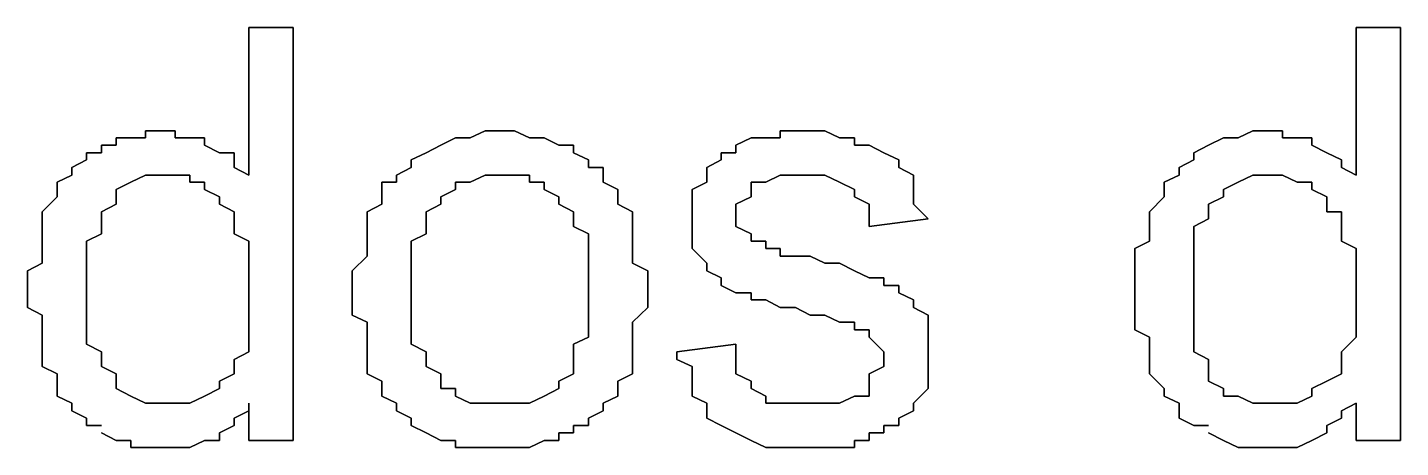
# Model space of a CAD drawing. Header units: metres. Extents: x 2.9 to 42.8, y 1.7 to 28.7.
# Drawn here: x 39.7016 to 40.0297, y 18.7872 to 18.8877 of the extents above; entities that cross this region are included whole.
import ezdxf

# ---------------------------------------------------------------- set-up
doc = ezdxf.new("R2010")
doc.units = ezdxf.units.M
doc.layers.add('GRIS', color=8, linetype='Continuous')

msp = doc.modelspace()

# ---------------------------------------------------------------- linework, layer by layer
at = {"layer": 'GRIS', "lineweight": -3}
for points in [[(39.7651, 18.8877), (39.7545, 18.8877), (39.7651, 18.8877)], [(39.7545, 18.8877), (39.7545, 18.8524), (39.7545, 18.8877)], [(39.7651, 18.7889), (39.7651, 18.8877), (39.7651, 18.7889)], [(40.0297, 18.8877), (40.0191, 18.8877), (40.0297, 18.8877)], [(40.0191, 18.8877), (40.0191, 18.8524), (40.0191, 18.8877)], [(40.0297, 18.7889), (40.0297, 18.8877), (40.0297, 18.7889)], [(39.7334, 18.863), (39.7298, 18.863), (39.7334, 18.863)], [(39.7298, 18.863), (39.7298, 18.8613), (39.7298, 18.863)], [(39.7369, 18.863), (39.7334, 18.863), (39.7369, 18.863)], [(39.7369, 18.8613), (39.7369, 18.863), (39.7369, 18.8613)], [(39.811, 18.863), (39.8074, 18.8613), (39.811, 18.863)], [(39.8145, 18.863), (39.811, 18.863), (39.8145, 18.863)], [(39.818, 18.863), (39.8145, 18.863), (39.818, 18.863)], [(39.8216, 18.8613), (39.818, 18.863), (39.8216, 18.8613)], [(39.8851, 18.863), (39.8815, 18.863), (39.8851, 18.863)], [(39.8815, 18.863), (39.8815, 18.8613), (39.8815, 18.863)], [(39.8886, 18.863), (39.8851, 18.863), (39.8886, 18.863)], [(39.8921, 18.863), (39.8886, 18.863), (39.8921, 18.863)], [(39.8956, 18.8613), (39.8921, 18.863), (39.8956, 18.8613)], [(39.9944, 18.863), (39.9909, 18.8613), (39.9944, 18.863)], [(39.9979, 18.863), (39.9944, 18.863), (39.9979, 18.863)], [(40.0015, 18.863), (39.9979, 18.863), (40.0015, 18.863)], [(40.0015, 18.8613), (40.0015, 18.863), (40.0015, 18.8613)], [(39.7228, 18.8595), (39.7193, 18.8595), (39.7228, 18.8595)], [(39.7193, 18.8595), (39.7193, 18.8577), (39.7193, 18.8595)], [(39.7263, 18.8613), (39.7228, 18.8613), (39.7263, 18.8613)], [(39.7228, 18.8613), (39.7228, 18.8595), (39.7228, 18.8613)], [(39.7298, 18.8613), (39.7263, 18.8613), (39.7298, 18.8613)], [(39.7404, 18.8613), (39.7369, 18.8613), (39.7404, 18.8613)], [(39.7439, 18.8613), (39.7404, 18.8613), (39.7439, 18.8613)], [(39.7439, 18.8595), (39.7439, 18.8613), (39.7439, 18.8595)], [(39.7475, 18.8577), (39.7439, 18.8595), (39.7475, 18.8577)], [(39.8004, 18.8595), (39.7969, 18.8577), (39.8004, 18.8595)], [(39.8039, 18.8613), (39.8004, 18.8595), (39.8039, 18.8613)], [(39.8074, 18.8613), (39.8039, 18.8613), (39.8074, 18.8613)], [(39.8251, 18.8613), (39.8216, 18.8613), (39.8251, 18.8613)], [(39.8286, 18.8595), (39.8251, 18.8613), (39.8286, 18.8595)], [(39.8321, 18.8595), (39.8286, 18.8595), (39.8321, 18.8595)], [(39.8321, 18.8577), (39.8321, 18.8595), (39.8321, 18.8577)], [(39.8745, 18.8613), (39.8709, 18.8595), (39.8745, 18.8613)], [(39.8709, 18.8595), (39.8709, 18.8577), (39.8709, 18.8595)], [(39.878, 18.8613), (39.8745, 18.8613), (39.878, 18.8613)], [(39.8815, 18.8613), (39.878, 18.8613), (39.8815, 18.8613)], [(39.8992, 18.8613), (39.8956, 18.8613), (39.8992, 18.8613)], [(39.8992, 18.8595), (39.8992, 18.8613), (39.8992, 18.8595)], [(39.9027, 18.8595), (39.8992, 18.8595), (39.9027, 18.8595)], [(39.9062, 18.8577), (39.9027, 18.8595), (39.9062, 18.8577)], [(39.9838, 18.8595), (39.9803, 18.8577), (39.9838, 18.8595)], [(39.9874, 18.8613), (39.9838, 18.8595), (39.9874, 18.8613)], [(39.9909, 18.8613), (39.9874, 18.8613), (39.9909, 18.8613)], [(40.005, 18.8613), (40.0015, 18.8613), (40.005, 18.8613)], [(40.0085, 18.8613), (40.005, 18.8613), (40.0085, 18.8613)], [(40.0085, 18.8595), (40.0085, 18.8613), (40.0085, 18.8595)], [(40.0121, 18.8577), (40.0085, 18.8595), (40.0121, 18.8577)], [(39.7157, 18.856), (39.7122, 18.8542), (39.7157, 18.856)], [(39.7193, 18.8577), (39.7157, 18.8577), (39.7193, 18.8577)], [(39.7157, 18.8577), (39.7157, 18.856), (39.7157, 18.8577)], [(39.751, 18.8577), (39.7475, 18.8577), (39.751, 18.8577)], [(39.751, 18.856), (39.751, 18.8577), (39.751, 18.856)], [(39.751, 18.8542), (39.751, 18.856), (39.751, 18.8542)], [(39.7969, 18.8577), (39.7933, 18.856), (39.7969, 18.8577)], [(39.7933, 18.856), (39.7933, 18.8542), (39.7933, 18.856)], [(39.8357, 18.856), (39.8321, 18.8577), (39.8357, 18.856)], [(39.8357, 18.8542), (39.8357, 18.856), (39.8357, 18.8542)], [(39.8674, 18.856), (39.8639, 18.8542), (39.8674, 18.856)], [(39.8709, 18.8577), (39.8674, 18.8577), (39.8709, 18.8577)], [(39.8674, 18.8577), (39.8674, 18.856), (39.8674, 18.8577)], [(39.9098, 18.856), (39.9062, 18.8577), (39.9098, 18.856)], [(39.9098, 18.8542), (39.9098, 18.856), (39.9098, 18.8542)], [(39.9803, 18.856), (39.9768, 18.8542), (39.9803, 18.856)], [(39.9803, 18.8577), (39.9803, 18.856), (39.9803, 18.8577)], [(40.0156, 18.856), (40.0121, 18.8577), (40.0156, 18.856)], [(40.0156, 18.8542), (40.0156, 18.856), (40.0156, 18.8542)], [(39.7122, 18.8542), (39.7122, 18.8524), (39.7122, 18.8542)], [(39.7545, 18.8524), (39.751, 18.8542), (39.7545, 18.8524)], [(39.7933, 18.8542), (39.7898, 18.8524), (39.7933, 18.8542)], [(39.8392, 18.8542), (39.8357, 18.8542), (39.8392, 18.8542)], [(39.8392, 18.8524), (39.8392, 18.8542), (39.8392, 18.8524)], [(39.8639, 18.8542), (39.8639, 18.8524), (39.8639, 18.8542)], [(39.9133, 18.8524), (39.9098, 18.8542), (39.9133, 18.8524)], [(39.9768, 18.8542), (39.9768, 18.8524), (39.9768, 18.8542)], [(40.0191, 18.8524), (40.0156, 18.8542), (40.0191, 18.8524)], [(39.7122, 18.8524), (39.7087, 18.8507), (39.7122, 18.8524)], [(39.7087, 18.8507), (39.7087, 18.8489), (39.7087, 18.8507)], [(39.7228, 18.8489), (39.7263, 18.8507), (39.7228, 18.8489)], [(39.7263, 18.8507), (39.7298, 18.8524), (39.7263, 18.8507)], [(39.7298, 18.8524), (39.7334, 18.8524), (39.7298, 18.8524)], [(39.7334, 18.8524), (39.7369, 18.8524), (39.7334, 18.8524)], [(39.7369, 18.8524), (39.7404, 18.8524), (39.7369, 18.8524)], [(39.7404, 18.8524), (39.7404, 18.8507), (39.7404, 18.8524)], [(39.7404, 18.8507), (39.7439, 18.8507), (39.7404, 18.8507)], [(39.7439, 18.8507), (39.7439, 18.8489), (39.7439, 18.8507)], [(39.7898, 18.8507), (39.7863, 18.8507), (39.7898, 18.8507)], [(39.7863, 18.8507), (39.7863, 18.8489), (39.7863, 18.8507)], [(39.7898, 18.8524), (39.7898, 18.8507), (39.7898, 18.8524)], [(39.8039, 18.8489), (39.8039, 18.8507), (39.8039, 18.8489)], [(39.8039, 18.8507), (39.8074, 18.8507), (39.8039, 18.8507)], [(39.8074, 18.8507), (39.811, 18.8524), (39.8074, 18.8507)], [(39.811, 18.8524), (39.8145, 18.8524), (39.811, 18.8524)], [(39.8145, 18.8524), (39.818, 18.8524), (39.8145, 18.8524)], [(39.818, 18.8524), (39.8216, 18.8524), (39.818, 18.8524)], [(39.8216, 18.8524), (39.8216, 18.8507), (39.8216, 18.8524)], [(39.8216, 18.8507), (39.8251, 18.8507), (39.8216, 18.8507)], [(39.8251, 18.8507), (39.8251, 18.8489), (39.8251, 18.8507)], [(39.8392, 18.8507), (39.8392, 18.8524), (39.8392, 18.8507)], [(39.8427, 18.8489), (39.8392, 18.8507), (39.8427, 18.8489)], [(39.8639, 18.8507), (39.8604, 18.8489), (39.8639, 18.8507)], [(39.8639, 18.8524), (39.8639, 18.8507), (39.8639, 18.8524)], [(39.8745, 18.8489), (39.8745, 18.8507), (39.8745, 18.8489)], [(39.8745, 18.8507), (39.878, 18.8507), (39.8745, 18.8507)], [(39.878, 18.8507), (39.8815, 18.8524), (39.878, 18.8507)], [(39.8815, 18.8524), (39.8851, 18.8524), (39.8815, 18.8524)], [(39.8851, 18.8524), (39.8886, 18.8524), (39.8851, 18.8524)], [(39.8886, 18.8524), (39.8921, 18.8524), (39.8886, 18.8524)], [(39.8921, 18.8524), (39.8956, 18.8507), (39.8921, 18.8524)], [(39.8956, 18.8507), (39.8992, 18.8489), (39.8956, 18.8507)], [(39.9133, 18.8489), (39.9133, 18.8524), (39.9133, 18.8489)], [(39.9768, 18.8524), (39.9732, 18.8507), (39.9768, 18.8524)], [(39.9732, 18.8507), (39.9732, 18.8489), (39.9732, 18.8507)], [(39.9874, 18.8489), (39.9909, 18.8507), (39.9874, 18.8489)], [(39.9909, 18.8507), (39.9944, 18.8524), (39.9909, 18.8507)], [(39.9944, 18.8524), (39.9979, 18.8524), (39.9944, 18.8524)], [(39.9979, 18.8524), (40.0015, 18.8524), (39.9979, 18.8524)], [(40.0015, 18.8524), (40.005, 18.8507), (40.0015, 18.8524)], [(40.005, 18.8507), (40.0085, 18.8507), (40.005, 18.8507)], [(40.0085, 18.8507), (40.0085, 18.8489), (40.0085, 18.8507)], [(39.7087, 18.8472), (39.7051, 18.8436), (39.7087, 18.8472)], [(39.7087, 18.8489), (39.7087, 18.8472), (39.7087, 18.8489)], [(39.7228, 18.8472), (39.7228, 18.8489), (39.7228, 18.8472)], [(39.7228, 18.8454), (39.7228, 18.8472), (39.7228, 18.8454)], [(39.7439, 18.8489), (39.7475, 18.8472), (39.7439, 18.8489)], [(39.7475, 18.8472), (39.7475, 18.8454), (39.7475, 18.8472)], [(39.7863, 18.8489), (39.7863, 18.8454), (39.7863, 18.8489)], [(39.8004, 18.8472), (39.8039, 18.8489), (39.8004, 18.8472)], [(39.8004, 18.8454), (39.8004, 18.8472), (39.8004, 18.8454)], [(39.8251, 18.8489), (39.8286, 18.8472), (39.8251, 18.8489)], [(39.8286, 18.8472), (39.8286, 18.8454), (39.8286, 18.8472)], [(39.8427, 18.8472), (39.8427, 18.8489), (39.8427, 18.8472)], [(39.8427, 18.8454), (39.8427, 18.8472), (39.8427, 18.8454)], [(39.8604, 18.8489), (39.8604, 18.8472), (39.8604, 18.8489)], [(39.8604, 18.8472), (39.8604, 18.8436), (39.8604, 18.8472)], [(39.8709, 18.8454), (39.8745, 18.8472), (39.8709, 18.8454)], [(39.8745, 18.8472), (39.8745, 18.8489), (39.8745, 18.8472)], [(39.8992, 18.8489), (39.8992, 18.8472), (39.8992, 18.8489)], [(39.8992, 18.8472), (39.9027, 18.8454), (39.8992, 18.8472)], [(39.9133, 18.8472), (39.9133, 18.8489), (39.9133, 18.8472)], [(39.9133, 18.8454), (39.9133, 18.8472), (39.9133, 18.8454)], [(39.9732, 18.8472), (39.9697, 18.8436), (39.9732, 18.8472)], [(39.9732, 18.8489), (39.9732, 18.8472), (39.9732, 18.8489)], [(39.9838, 18.8454), (39.9874, 18.8472), (39.9838, 18.8454)], [(39.9874, 18.8472), (39.9874, 18.8489), (39.9874, 18.8472)], [(40.0085, 18.8489), (40.0121, 18.8472), (40.0085, 18.8489)], [(40.0121, 18.8472), (40.0121, 18.8454), (40.0121, 18.8472)], [(39.7051, 18.8436), (39.7051, 18.8419), (39.7051, 18.8436)], [(39.7193, 18.8436), (39.7228, 18.8454), (39.7193, 18.8436)], [(39.7193, 18.8419), (39.7193, 18.8436), (39.7193, 18.8419)], [(39.7475, 18.8454), (39.751, 18.8436), (39.7475, 18.8454)], [(39.751, 18.8436), (39.751, 18.8401), (39.751, 18.8436)], [(39.7863, 18.8454), (39.7828, 18.8436), (39.7863, 18.8454)], [(39.7828, 18.8436), (39.7828, 18.8419), (39.7828, 18.8436)], [(39.7969, 18.8436), (39.8004, 18.8454), (39.7969, 18.8436)], [(39.7969, 18.8419), (39.7969, 18.8436), (39.7969, 18.8419)], [(39.8286, 18.8454), (39.8321, 18.8436), (39.8286, 18.8454)], [(39.8321, 18.8436), (39.8321, 18.8419), (39.8321, 18.8436)], [(39.8462, 18.8436), (39.8427, 18.8454), (39.8462, 18.8436)], [(39.8462, 18.8419), (39.8462, 18.8436), (39.8462, 18.8419)], [(39.8604, 18.8436), (39.8604, 18.8419), (39.8604, 18.8436)], [(39.8709, 18.8436), (39.8709, 18.8454), (39.8709, 18.8436)], [(39.8709, 18.8401), (39.8709, 18.8436), (39.8709, 18.8401)], [(39.9027, 18.8454), (39.9027, 18.8436), (39.9027, 18.8454)], [(39.9027, 18.8436), (39.9027, 18.8401), (39.9027, 18.8436)], [(39.9168, 18.8419), (39.9133, 18.8454), (39.9168, 18.8419)], [(39.9697, 18.8436), (39.9697, 18.8419), (39.9697, 18.8436)], [(39.9838, 18.8436), (39.9838, 18.8454), (39.9838, 18.8436)], [(39.9838, 18.8419), (39.9838, 18.8436), (39.9838, 18.8419)], [(40.0121, 18.8454), (40.0121, 18.8436), (40.0121, 18.8454)], [(40.0121, 18.8436), (40.0156, 18.8436), (40.0121, 18.8436)], [(40.0156, 18.8436), (40.0156, 18.8401), (40.0156, 18.8436)], [(39.7051, 18.8419), (39.7051, 18.8383), (39.7051, 18.8419)], [(39.7193, 18.8401), (39.7193, 18.8419), (39.7193, 18.8401)], [(39.7193, 18.8383), (39.7193, 18.8401), (39.7193, 18.8383)], [(39.751, 18.8401), (39.751, 18.8383), (39.751, 18.8401)], [(39.7828, 18.8419), (39.7828, 18.8401), (39.7828, 18.8419)], [(39.7828, 18.8401), (39.7828, 18.8383), (39.7828, 18.8401)], [(39.7969, 18.8401), (39.7969, 18.8419), (39.7969, 18.8401)], [(39.7969, 18.8383), (39.7969, 18.8401), (39.7969, 18.8383)], [(39.8321, 18.8419), (39.8321, 18.8401), (39.8321, 18.8419)], [(39.8321, 18.8401), (39.8357, 18.8383), (39.8321, 18.8401)], [(39.8462, 18.8401), (39.8462, 18.8419), (39.8462, 18.8401)], [(39.8462, 18.8366), (39.8462, 18.8401), (39.8462, 18.8366)], [(39.8604, 18.8419), (39.8604, 18.8383), (39.8604, 18.8419)], [(39.8745, 18.8383), (39.8709, 18.8401), (39.8745, 18.8383)], [(39.9027, 18.8401), (39.9168, 18.8419), (39.9027, 18.8401)], [(39.9697, 18.8419), (39.9697, 18.8383), (39.9697, 18.8419)], [(39.9803, 18.8401), (39.9838, 18.8419), (39.9803, 18.8401)], [(39.9803, 18.8383), (39.9803, 18.8401), (39.9803, 18.8383)], [(40.0156, 18.8401), (40.0156, 18.8383), (40.0156, 18.8401)], [(39.7051, 18.8383), (39.7051, 18.8366), (39.7051, 18.8383)], [(39.7051, 18.8366), (39.7051, 18.8348), (39.7051, 18.8366)], [(39.7157, 18.8366), (39.7193, 18.8383), (39.7157, 18.8366)], [(39.7157, 18.833), (39.7157, 18.8366), (39.7157, 18.833)], [(39.751, 18.8383), (39.7545, 18.8366), (39.751, 18.8383)], [(39.7545, 18.8366), (39.7545, 18.8348), (39.7545, 18.8366)], [(39.7828, 18.8383), (39.7828, 18.8348), (39.7828, 18.8383)], [(39.7933, 18.8366), (39.7969, 18.8383), (39.7933, 18.8366)], [(39.7933, 18.833), (39.7933, 18.8366), (39.7933, 18.833)], [(39.8357, 18.8383), (39.8357, 18.8348), (39.8357, 18.8383)], [(39.8462, 18.8348), (39.8462, 18.8366), (39.8462, 18.8348)], [(39.8604, 18.8383), (39.8604, 18.8366), (39.8604, 18.8383)], [(39.8604, 18.8366), (39.8604, 18.8348), (39.8604, 18.8366)], [(39.8745, 18.8366), (39.8745, 18.8383), (39.8745, 18.8366)], [(39.878, 18.8366), (39.8745, 18.8366), (39.878, 18.8366)], [(39.878, 18.8348), (39.878, 18.8366), (39.878, 18.8348)], [(39.9697, 18.8366), (39.9662, 18.8348), (39.9697, 18.8366)], [(39.9697, 18.8383), (39.9697, 18.8366), (39.9697, 18.8383)], [(39.9803, 18.8366), (39.9803, 18.8383), (39.9803, 18.8366)], [(39.9803, 18.833), (39.9803, 18.8366), (39.9803, 18.833)], [(40.0156, 18.8383), (40.0156, 18.8366), (40.0156, 18.8383)], [(40.0156, 18.8366), (40.0191, 18.8348), (40.0156, 18.8366)], [(39.7051, 18.8348), (39.7051, 18.8313), (39.7051, 18.8348)], [(39.7157, 18.8313), (39.7157, 18.833), (39.7157, 18.8313)], [(39.7545, 18.8348), (39.7545, 18.8313), (39.7545, 18.8348)], [(39.7828, 18.833), (39.7792, 18.8295), (39.7828, 18.833)], [(39.7828, 18.8348), (39.7828, 18.833), (39.7828, 18.8348)], [(39.7933, 18.8313), (39.7933, 18.833), (39.7933, 18.8313)], [(39.8357, 18.8348), (39.8357, 18.833), (39.8357, 18.8348)], [(39.8357, 18.833), (39.8357, 18.8313), (39.8357, 18.833)], [(39.8462, 18.8313), (39.8462, 18.8348), (39.8462, 18.8313)], [(39.8604, 18.8348), (39.8639, 18.8313), (39.8604, 18.8348)], [(39.8815, 18.8348), (39.878, 18.8348), (39.8815, 18.8348)], [(39.8815, 18.833), (39.8815, 18.8348), (39.8815, 18.833)], [(39.8851, 18.833), (39.8815, 18.833), (39.8851, 18.833)], [(39.8886, 18.833), (39.8851, 18.833), (39.8886, 18.833)], [(39.8921, 18.8313), (39.8886, 18.833), (39.8921, 18.8313)], [(39.9662, 18.8348), (39.9662, 18.8313), (39.9662, 18.8348)], [(39.9803, 18.8313), (39.9803, 18.833), (39.9803, 18.8313)], [(40.0191, 18.8348), (40.0191, 18.8313), (40.0191, 18.8348)], [(39.7051, 18.8313), (39.7016, 18.8295), (39.7051, 18.8313)], [(39.7157, 18.8278), (39.7157, 18.8313), (39.7157, 18.8278)], [(39.7545, 18.8313), (39.7545, 18.8295), (39.7545, 18.8313)], [(39.7933, 18.8278), (39.7933, 18.8313), (39.7933, 18.8278)], [(39.8357, 18.8313), (39.8357, 18.8278), (39.8357, 18.8313)], [(39.8498, 18.8295), (39.8462, 18.8313), (39.8498, 18.8295)], [(39.8639, 18.8313), (39.8639, 18.8295), (39.8639, 18.8313)], [(39.8956, 18.8313), (39.8921, 18.8313), (39.8956, 18.8313)], [(39.8992, 18.8295), (39.8956, 18.8313), (39.8992, 18.8295)], [(39.9662, 18.8313), (39.9662, 18.8295), (39.9662, 18.8313)], [(39.9803, 18.8278), (39.9803, 18.8313), (39.9803, 18.8278)], [(40.0191, 18.8313), (40.0191, 18.8295), (40.0191, 18.8313)], [(39.7016, 18.8295), (39.7016, 18.8278), (39.7016, 18.8295)], [(39.7016, 18.8278), (39.7016, 18.8242), (39.7016, 18.8278)], [(39.7157, 18.826), (39.7157, 18.8278), (39.7157, 18.826)], [(39.7545, 18.8295), (39.7545, 18.826), (39.7545, 18.8295)], [(39.7792, 18.8295), (39.7792, 18.8278), (39.7792, 18.8295)], [(39.7792, 18.8278), (39.7792, 18.8242), (39.7792, 18.8278)], [(39.7933, 18.826), (39.7933, 18.8278), (39.7933, 18.826)], [(39.8357, 18.8278), (39.8357, 18.8242), (39.8357, 18.8278)], [(39.8498, 18.8278), (39.8498, 18.8295), (39.8498, 18.8278)], [(39.8498, 18.826), (39.8498, 18.8278), (39.8498, 18.826)], [(39.8639, 18.8295), (39.8674, 18.8278), (39.8639, 18.8295)], [(39.8674, 18.8278), (39.8674, 18.826), (39.8674, 18.8278)], [(39.9027, 18.8278), (39.8992, 18.8295), (39.9027, 18.8278)], [(39.9062, 18.8278), (39.9027, 18.8278), (39.9062, 18.8278)], [(39.9062, 18.826), (39.9062, 18.8278), (39.9062, 18.826)], [(39.9662, 18.8295), (39.9662, 18.8278), (39.9662, 18.8295)], [(39.9662, 18.8278), (39.9662, 18.8242), (39.9662, 18.8278)], [(39.9803, 18.826), (39.9803, 18.8278), (39.9803, 18.826)], [(40.0191, 18.8295), (40.0191, 18.826), (40.0191, 18.8295)], [(39.7016, 18.8242), (39.7016, 18.8207), (39.7016, 18.8242)], [(39.7157, 18.8242), (39.7157, 18.826), (39.7157, 18.8242)], [(39.7157, 18.8225), (39.7157, 18.8242), (39.7157, 18.8225)], [(39.7545, 18.826), (39.7545, 18.8242), (39.7545, 18.826)], [(39.7545, 18.8242), (39.7545, 18.8207), (39.7545, 18.8242)], [(39.7792, 18.8242), (39.7792, 18.8225), (39.7792, 18.8242)], [(39.7933, 18.8242), (39.7933, 18.826), (39.7933, 18.8242)], [(39.7933, 18.8225), (39.7933, 18.8242), (39.7933, 18.8225)], [(39.8357, 18.8242), (39.8357, 18.8207), (39.8357, 18.8242)], [(39.8498, 18.8225), (39.8498, 18.826), (39.8498, 18.8225)], [(39.8674, 18.826), (39.8709, 18.8242), (39.8674, 18.826)], [(39.8709, 18.8242), (39.8745, 18.8242), (39.8709, 18.8242)], [(39.8745, 18.8242), (39.8745, 18.8225), (39.8745, 18.8242)], [(39.9098, 18.826), (39.9062, 18.826), (39.9098, 18.826)], [(39.9098, 18.8242), (39.9098, 18.826), (39.9098, 18.8242)], [(39.9133, 18.8225), (39.9098, 18.8242), (39.9133, 18.8225)], [(39.9662, 18.8242), (39.9662, 18.8207), (39.9662, 18.8242)], [(39.9803, 18.8242), (39.9803, 18.826), (39.9803, 18.8242)], [(39.9803, 18.8225), (39.9803, 18.8242), (39.9803, 18.8225)], [(40.0191, 18.826), (40.0191, 18.8242), (40.0191, 18.826)], [(40.0191, 18.8242), (40.0191, 18.8207), (40.0191, 18.8242)], [(39.7016, 18.8207), (39.7051, 18.8189), (39.7016, 18.8207)], [(39.7157, 18.8189), (39.7157, 18.8225), (39.7157, 18.8189)], [(39.7545, 18.8207), (39.7545, 18.8189), (39.7545, 18.8207)], [(39.7792, 18.8225), (39.7792, 18.8189), (39.7792, 18.8225)], [(39.7933, 18.8189), (39.7933, 18.8225), (39.7933, 18.8189)], [(39.8357, 18.8207), (39.8357, 18.8189), (39.8357, 18.8207)], [(39.8462, 18.8172), (39.8498, 18.8207), (39.8462, 18.8172)], [(39.8498, 18.8207), (39.8498, 18.8225), (39.8498, 18.8207)], [(39.8745, 18.8225), (39.878, 18.8225), (39.8745, 18.8225)], [(39.878, 18.8225), (39.8815, 18.8207), (39.878, 18.8225)], [(39.8815, 18.8207), (39.8851, 18.8207), (39.8815, 18.8207)], [(39.8851, 18.8207), (39.8886, 18.8189), (39.8851, 18.8207)], [(39.9133, 18.8207), (39.9133, 18.8225), (39.9133, 18.8207)], [(39.9168, 18.8189), (39.9133, 18.8207), (39.9168, 18.8189)], [(39.9662, 18.8207), (39.9662, 18.8189), (39.9662, 18.8207)], [(39.9803, 18.8189), (39.9803, 18.8225), (39.9803, 18.8189)], [(40.0191, 18.8207), (40.0191, 18.8189), (40.0191, 18.8207)], [(39.7051, 18.8189), (39.7051, 18.8154), (39.7051, 18.8189)], [(39.7157, 18.8172), (39.7157, 18.8189), (39.7157, 18.8172)], [(39.7157, 18.8136), (39.7157, 18.8172), (39.7157, 18.8136)], [(39.7545, 18.8189), (39.7545, 18.8154), (39.7545, 18.8189)], [(39.7792, 18.8189), (39.7828, 18.8172), (39.7792, 18.8189)], [(39.7828, 18.8172), (39.7828, 18.8136), (39.7828, 18.8172)], [(39.7933, 18.8172), (39.7933, 18.8189), (39.7933, 18.8172)], [(39.7933, 18.8136), (39.7933, 18.8172), (39.7933, 18.8136)], [(39.8357, 18.8189), (39.8357, 18.8154), (39.8357, 18.8189)], [(39.8462, 18.8154), (39.8462, 18.8172), (39.8462, 18.8154)], [(39.8886, 18.8189), (39.8921, 18.8189), (39.8886, 18.8189)], [(39.8921, 18.8189), (39.8956, 18.8172), (39.8921, 18.8189)], [(39.8956, 18.8172), (39.8992, 18.8172), (39.8956, 18.8172)], [(39.8992, 18.8172), (39.8992, 18.8154), (39.8992, 18.8172)], [(39.9168, 18.8154), (39.9168, 18.8189), (39.9168, 18.8154)], [(39.9662, 18.8189), (39.9662, 18.8154), (39.9662, 18.8189)], [(39.9803, 18.8172), (39.9803, 18.8189), (39.9803, 18.8172)], [(39.9803, 18.8136), (39.9803, 18.8172), (39.9803, 18.8136)], [(40.0191, 18.8189), (40.0191, 18.8154), (40.0191, 18.8189)], [(39.7051, 18.8154), (39.7051, 18.8136), (39.7051, 18.8154)], [(39.7051, 18.8136), (39.7051, 18.8119), (39.7051, 18.8136)], [(39.7157, 18.8119), (39.7157, 18.8136), (39.7157, 18.8119)], [(39.7545, 18.8154), (39.7545, 18.8136), (39.7545, 18.8154)], [(39.7545, 18.8136), (39.7545, 18.8101), (39.7545, 18.8136)], [(39.7828, 18.8136), (39.7828, 18.8119), (39.7828, 18.8136)], [(39.7933, 18.8119), (39.7933, 18.8136), (39.7933, 18.8119)], [(39.8357, 18.8136), (39.8321, 18.8119), (39.8357, 18.8136)], [(39.8357, 18.8154), (39.8357, 18.8136), (39.8357, 18.8154)], [(39.8462, 18.8119), (39.8462, 18.8154), (39.8462, 18.8119)], [(39.8992, 18.8154), (39.9027, 18.8154), (39.8992, 18.8154)], [(39.9027, 18.8154), (39.9027, 18.8136), (39.9027, 18.8154)], [(39.9027, 18.8136), (39.9062, 18.8101), (39.9027, 18.8136)], [(39.9168, 18.8136), (39.9168, 18.8154), (39.9168, 18.8136)], [(39.9168, 18.8119), (39.9168, 18.8136), (39.9168, 18.8119)], [(39.9662, 18.8154), (39.9697, 18.8136), (39.9662, 18.8154)], [(39.9697, 18.8136), (39.9697, 18.8119), (39.9697, 18.8136)], [(39.9803, 18.8119), (39.9803, 18.8136), (39.9803, 18.8119)], [(40.0191, 18.8136), (40.0156, 18.8101), (40.0191, 18.8136)], [(40.0191, 18.8154), (40.0191, 18.8136), (40.0191, 18.8154)], [(39.7051, 18.8119), (39.7051, 18.8083), (39.7051, 18.8119)], [(39.7193, 18.8101), (39.7157, 18.8119), (39.7193, 18.8101)], [(39.7193, 18.8083), (39.7193, 18.8101), (39.7193, 18.8083)], [(39.7545, 18.8101), (39.751, 18.8083), (39.7545, 18.8101)], [(39.7828, 18.8119), (39.7828, 18.8101), (39.7828, 18.8119)], [(39.7828, 18.8101), (39.7828, 18.8083), (39.7828, 18.8101)], [(39.7969, 18.8101), (39.7933, 18.8119), (39.7969, 18.8101)], [(39.7969, 18.8083), (39.7969, 18.8101), (39.7969, 18.8083)], [(39.8321, 18.8119), (39.8321, 18.8083), (39.8321, 18.8119)], [(39.8462, 18.8101), (39.8462, 18.8119), (39.8462, 18.8101)], [(39.8462, 18.8083), (39.8462, 18.8101), (39.8462, 18.8083)], [(39.8709, 18.8119), (39.8568, 18.8101), (39.8709, 18.8119)], [(39.8568, 18.8101), (39.8568, 18.8083), (39.8568, 18.8101)], [(39.8709, 18.8101), (39.8709, 18.8119), (39.8709, 18.8101)], [(39.8709, 18.8066), (39.8709, 18.8101), (39.8709, 18.8066)], [(39.9062, 18.8101), (39.9062, 18.8083), (39.9062, 18.8101)], [(39.9168, 18.8101), (39.9168, 18.8119), (39.9168, 18.8101)], [(39.9168, 18.8066), (39.9168, 18.8101), (39.9168, 18.8066)], [(39.9697, 18.8119), (39.9697, 18.8083), (39.9697, 18.8119)], [(39.9803, 18.8101), (39.9803, 18.8119), (39.9803, 18.8101)], [(39.9838, 18.8083), (39.9803, 18.8101), (39.9838, 18.8083)], [(40.0156, 18.8101), (40.0156, 18.8083), (40.0156, 18.8101)], [(39.7051, 18.8083), (39.7051, 18.8066), (39.7051, 18.8083)], [(39.7193, 18.8066), (39.7193, 18.8083), (39.7193, 18.8066)], [(39.751, 18.8083), (39.751, 18.8066), (39.751, 18.8083)], [(39.7828, 18.8083), (39.7828, 18.8048), (39.7828, 18.8083)], [(39.7969, 18.8066), (39.7969, 18.8083), (39.7969, 18.8066)], [(39.8321, 18.8083), (39.8321, 18.8066), (39.8321, 18.8083)], [(39.8462, 18.8066), (39.8462, 18.8083), (39.8462, 18.8066)], [(39.8568, 18.8083), (39.8604, 18.8066), (39.8568, 18.8083)], [(39.9062, 18.8083), (39.9062, 18.8066), (39.9062, 18.8083)], [(39.9697, 18.8083), (39.9697, 18.8066), (39.9697, 18.8083)], [(39.9838, 18.8066), (39.9838, 18.8083), (39.9838, 18.8066)], [(40.0156, 18.8083), (40.0156, 18.8066), (40.0156, 18.8083)], [(39.7051, 18.8066), (39.7087, 18.8048), (39.7051, 18.8066)], [(39.7087, 18.8048), (39.7087, 18.8013), (39.7087, 18.8048)], [(39.7228, 18.8048), (39.7193, 18.8066), (39.7228, 18.8048)], [(39.7228, 18.8031), (39.7228, 18.8048), (39.7228, 18.8031)], [(39.751, 18.8048), (39.7475, 18.8031), (39.751, 18.8048)], [(39.751, 18.8066), (39.751, 18.8048), (39.751, 18.8066)], [(39.7828, 18.8048), (39.7863, 18.8031), (39.7828, 18.8048)], [(39.8004, 18.8048), (39.7969, 18.8066), (39.8004, 18.8048)], [(39.8004, 18.8031), (39.8004, 18.8048), (39.8004, 18.8031)], [(39.8321, 18.8048), (39.8286, 18.8031), (39.8321, 18.8048)], [(39.8321, 18.8066), (39.8321, 18.8048), (39.8321, 18.8066)], [(39.8427, 18.8031), (39.8462, 18.8048), (39.8427, 18.8031)], [(39.8462, 18.8048), (39.8462, 18.8066), (39.8462, 18.8048)], [(39.8604, 18.8066), (39.8604, 18.8031), (39.8604, 18.8066)], [(39.8709, 18.8048), (39.8709, 18.8066), (39.8709, 18.8048)], [(39.8745, 18.8031), (39.8709, 18.8048), (39.8745, 18.8031)], [(39.9062, 18.8066), (39.9027, 18.8048), (39.9062, 18.8066)], [(39.9027, 18.8048), (39.9027, 18.8031), (39.9027, 18.8048)], [(39.9168, 18.8048), (39.9168, 18.8066), (39.9168, 18.8048)], [(39.9168, 18.8031), (39.9168, 18.8048), (39.9168, 18.8031)], [(39.9697, 18.8066), (39.9697, 18.8048), (39.9697, 18.8066)], [(39.9697, 18.8048), (39.9732, 18.8013), (39.9697, 18.8048)], [(39.9838, 18.8048), (39.9838, 18.8066), (39.9838, 18.8048)], [(39.9838, 18.8031), (39.9838, 18.8048), (39.9838, 18.8031)], [(40.0156, 18.8048), (40.0121, 18.8031), (40.0156, 18.8048)], [(40.0156, 18.8066), (40.0156, 18.8048), (40.0156, 18.8066)], [(39.7087, 18.8013), (39.7087, 18.7995), (39.7087, 18.8013)], [(39.7228, 18.8013), (39.7228, 18.8031), (39.7228, 18.8013)], [(39.7263, 18.7995), (39.7228, 18.8013), (39.7263, 18.7995)], [(39.7475, 18.8013), (39.7439, 18.7995), (39.7475, 18.8013)], [(39.7475, 18.8031), (39.7475, 18.8013), (39.7475, 18.8031)], [(39.7863, 18.8031), (39.7863, 18.8013), (39.7863, 18.8031)], [(39.7863, 18.8013), (39.7863, 18.7995), (39.7863, 18.8013)], [(39.8004, 18.8013), (39.8004, 18.8031), (39.8004, 18.8013)], [(39.8039, 18.8013), (39.8004, 18.8013), (39.8039, 18.8013)], [(39.8039, 18.7995), (39.8039, 18.8013), (39.8039, 18.7995)], [(39.8286, 18.8013), (39.8251, 18.7995), (39.8286, 18.8013)], [(39.8286, 18.8031), (39.8286, 18.8013), (39.8286, 18.8031)], [(39.8427, 18.8013), (39.8427, 18.8031), (39.8427, 18.8013)], [(39.8427, 18.7995), (39.8427, 18.8013), (39.8427, 18.7995)], [(39.8604, 18.8031), (39.8604, 18.8013), (39.8604, 18.8031)], [(39.8604, 18.8013), (39.8604, 18.7995), (39.8604, 18.8013)], [(39.8745, 18.8013), (39.8745, 18.8031), (39.8745, 18.8013)], [(39.878, 18.7995), (39.8745, 18.8013), (39.878, 18.7995)], [(39.9027, 18.8031), (39.9027, 18.7995), (39.9027, 18.8031)], [(39.9133, 18.7978), (39.9168, 18.8013), (39.9133, 18.7978)], [(39.9168, 18.8013), (39.9168, 18.8031), (39.9168, 18.8013)], [(39.9732, 18.8013), (39.9732, 18.7995), (39.9732, 18.8013)], [(39.9874, 18.8013), (39.9838, 18.8031), (39.9874, 18.8013)], [(39.9874, 18.7995), (39.9874, 18.8013), (39.9874, 18.7995)], [(40.0121, 18.8031), (40.0085, 18.8013), (40.0121, 18.8031)], [(40.0085, 18.8013), (40.0085, 18.7995), (40.0085, 18.8013)], [(39.7087, 18.7995), (39.7122, 18.7978), (39.7087, 18.7995)], [(39.7122, 18.7978), (39.7122, 18.796), (39.7122, 18.7978)], [(39.7298, 18.7978), (39.7263, 18.7995), (39.7298, 18.7978)], [(39.7334, 18.7978), (39.7298, 18.7978), (39.7334, 18.7978)], [(39.7369, 18.7978), (39.7334, 18.7978), (39.7369, 18.7978)], [(39.7404, 18.7978), (39.7369, 18.7978), (39.7404, 18.7978)], [(39.7439, 18.7995), (39.7404, 18.7978), (39.7439, 18.7995)], [(39.7545, 18.796), (39.7545, 18.7978), (39.7545, 18.796)], [(39.7545, 18.7978), (39.7545, 18.7889), (39.7545, 18.7978)], [(39.7863, 18.7995), (39.7898, 18.7978), (39.7863, 18.7995)], [(39.7898, 18.7978), (39.7898, 18.796), (39.7898, 18.7978)], [(39.8074, 18.7978), (39.8039, 18.7995), (39.8074, 18.7978)], [(39.811, 18.7978), (39.8074, 18.7978), (39.811, 18.7978)], [(39.8145, 18.7978), (39.811, 18.7978), (39.8145, 18.7978)], [(39.818, 18.7978), (39.8145, 18.7978), (39.818, 18.7978)], [(39.8216, 18.7978), (39.818, 18.7978), (39.8216, 18.7978)], [(39.8251, 18.7995), (39.8216, 18.7978), (39.8251, 18.7995)], [(39.8392, 18.7978), (39.8427, 18.7995), (39.8392, 18.7978)], [(39.8392, 18.796), (39.8392, 18.7978), (39.8392, 18.796)], [(39.8604, 18.7995), (39.8639, 18.7978), (39.8604, 18.7995)], [(39.8639, 18.7978), (39.8639, 18.796), (39.8639, 18.7978)], [(39.878, 18.7978), (39.878, 18.7995), (39.878, 18.7978)], [(39.8815, 18.7978), (39.878, 18.7978), (39.8815, 18.7978)], [(39.8851, 18.7978), (39.8815, 18.7978), (39.8851, 18.7978)], [(39.8886, 18.7978), (39.8851, 18.7978), (39.8886, 18.7978)], [(39.8921, 18.7978), (39.8886, 18.7978), (39.8921, 18.7978)], [(39.8956, 18.7978), (39.8921, 18.7978), (39.8956, 18.7978)], [(39.8992, 18.7995), (39.8956, 18.7978), (39.8992, 18.7995)], [(39.9027, 18.7995), (39.8992, 18.7995), (39.9027, 18.7995)], [(39.9133, 18.796), (39.9133, 18.7978), (39.9133, 18.796)], [(39.9732, 18.7995), (39.9768, 18.7978), (39.9732, 18.7995)], [(39.9768, 18.7978), (39.9768, 18.796), (39.9768, 18.7978)], [(39.9909, 18.7995), (39.9874, 18.7995), (39.9909, 18.7995)], [(39.9944, 18.7978), (39.9909, 18.7995), (39.9944, 18.7978)], [(39.9979, 18.7978), (39.9944, 18.7978), (39.9979, 18.7978)], [(40.0015, 18.7978), (39.9979, 18.7978), (40.0015, 18.7978)], [(40.005, 18.7978), (40.0015, 18.7978), (40.005, 18.7978)], [(40.0085, 18.7995), (40.005, 18.7978), (40.0085, 18.7995)], [(40.0156, 18.796), (40.0191, 18.7978), (40.0156, 18.796)], [(40.0191, 18.7978), (40.0191, 18.7889), (40.0191, 18.7978)], [(39.7122, 18.796), (39.7157, 18.7942), (39.7122, 18.796)], [(39.7157, 18.7942), (39.7157, 18.7925), (39.7157, 18.7942)], [(39.751, 18.7942), (39.7545, 18.796), (39.751, 18.7942)], [(39.751, 18.7925), (39.751, 18.7942), (39.751, 18.7925)], [(39.7898, 18.796), (39.7933, 18.7942), (39.7898, 18.796)], [(39.7933, 18.7942), (39.7933, 18.7925), (39.7933, 18.7942)], [(39.8357, 18.7942), (39.8392, 18.796), (39.8357, 18.7942)], [(39.8357, 18.7925), (39.8357, 18.7942), (39.8357, 18.7925)], [(39.8639, 18.796), (39.8639, 18.7942), (39.8639, 18.796)], [(39.8639, 18.7942), (39.8674, 18.7925), (39.8639, 18.7942)], [(39.9098, 18.7942), (39.9133, 18.796), (39.9098, 18.7942)], [(39.9098, 18.7925), (39.9098, 18.7942), (39.9098, 18.7925)], [(39.9768, 18.796), (39.9768, 18.7942), (39.9768, 18.796)], [(39.9768, 18.7942), (39.9803, 18.7925), (39.9768, 18.7942)], [(40.0121, 18.7925), (40.0156, 18.7942), (40.0121, 18.7925)], [(40.0156, 18.7942), (40.0156, 18.796), (40.0156, 18.7942)], [(39.7157, 18.7925), (39.7193, 18.7925), (39.7157, 18.7925)], [(39.7193, 18.7907), (39.7228, 18.7889), (39.7193, 18.7907)], [(39.7475, 18.7907), (39.751, 18.7925), (39.7475, 18.7907)], [(39.7475, 18.7889), (39.7475, 18.7907), (39.7475, 18.7889)], [(39.7933, 18.7925), (39.7969, 18.7907), (39.7933, 18.7925)], [(39.7969, 18.7907), (39.8004, 18.7889), (39.7969, 18.7907)], [(39.8286, 18.7889), (39.8286, 18.7907), (39.8286, 18.7889)], [(39.8286, 18.7907), (39.8321, 18.7907), (39.8286, 18.7907)], [(39.8321, 18.7907), (39.8321, 18.7925), (39.8321, 18.7907)], [(39.8321, 18.7925), (39.8357, 18.7925), (39.8321, 18.7925)], [(39.8674, 18.7925), (39.8709, 18.7907), (39.8674, 18.7925)], [(39.8709, 18.7907), (39.8745, 18.7889), (39.8709, 18.7907)], [(39.9027, 18.7889), (39.9027, 18.7907), (39.9027, 18.7889)], [(39.9027, 18.7907), (39.9062, 18.7907), (39.9027, 18.7907)], [(39.9062, 18.7907), (39.9062, 18.7925), (39.9062, 18.7907)], [(39.9062, 18.7925), (39.9098, 18.7925), (39.9062, 18.7925)], [(39.9803, 18.7925), (39.9838, 18.7925), (39.9803, 18.7925)], [(39.9838, 18.7907), (39.9874, 18.7889), (39.9838, 18.7907)], [(40.0085, 18.7889), (40.0121, 18.7907), (40.0085, 18.7889)], [(40.0121, 18.7907), (40.0121, 18.7925), (40.0121, 18.7907)], [(39.7228, 18.7889), (39.7263, 18.7889), (39.7228, 18.7889)], [(39.7263, 18.7889), (39.7263, 18.7872), (39.7263, 18.7889)], [(39.7263, 18.7872), (39.7298, 18.7872), (39.7263, 18.7872)], [(39.7298, 18.7872), (39.7334, 18.7872), (39.7298, 18.7872)], [(39.7334, 18.7872), (39.7369, 18.7872), (39.7334, 18.7872)], [(39.7369, 18.7872), (39.7404, 18.7872), (39.7369, 18.7872)], [(39.7404, 18.7872), (39.7439, 18.7889), (39.7404, 18.7872)], [(39.7439, 18.7889), (39.7475, 18.7889), (39.7439, 18.7889)], [(39.7545, 18.7889), (39.7651, 18.7889), (39.7545, 18.7889)], [(39.8004, 18.7889), (39.8039, 18.7889), (39.8004, 18.7889)], [(39.8039, 18.7889), (39.8039, 18.7872), (39.8039, 18.7889)], [(39.8039, 18.7872), (39.8074, 18.7872), (39.8039, 18.7872)], [(39.8074, 18.7872), (39.811, 18.7872), (39.8074, 18.7872)], [(39.811, 18.7872), (39.8145, 18.7872), (39.811, 18.7872)], [(39.8145, 18.7872), (39.818, 18.7872), (39.8145, 18.7872)], [(39.818, 18.7872), (39.8216, 18.7872), (39.818, 18.7872)], [(39.8216, 18.7872), (39.8251, 18.7889), (39.8216, 18.7872)], [(39.8251, 18.7889), (39.8286, 18.7889), (39.8251, 18.7889)], [(39.8745, 18.7889), (39.878, 18.7872), (39.8745, 18.7889)], [(39.878, 18.7872), (39.8815, 18.7872), (39.878, 18.7872)], [(39.8815, 18.7872), (39.8851, 18.7872), (39.8815, 18.7872)], [(39.8851, 18.7872), (39.8886, 18.7872), (39.8851, 18.7872)], [(39.8886, 18.7872), (39.8921, 18.7872), (39.8886, 18.7872)], [(39.8921, 18.7872), (39.8956, 18.7872), (39.8921, 18.7872)], [(39.8956, 18.7872), (39.8992, 18.7872), (39.8956, 18.7872)], [(39.8992, 18.7872), (39.8992, 18.7889), (39.8992, 18.7872)], [(39.8992, 18.7889), (39.9027, 18.7889), (39.8992, 18.7889)], [(39.9874, 18.7889), (39.9909, 18.7872), (39.9874, 18.7889)], [(39.9909, 18.7872), (39.9944, 18.7872), (39.9909, 18.7872)], [(39.9944, 18.7872), (39.9979, 18.7872), (39.9944, 18.7872)], [(39.9979, 18.7872), (40.0015, 18.7872), (39.9979, 18.7872)], [(40.0015, 18.7872), (40.005, 18.7872), (40.0015, 18.7872)], [(40.005, 18.7872), (40.0085, 18.7889), (40.005, 18.7872)], [(40.0191, 18.7889), (40.0297, 18.7889), (40.0191, 18.7889)]]:
    msp.add_lwpolyline(points, dxfattribs=at)

doc.saveas('drawing.dxf')
